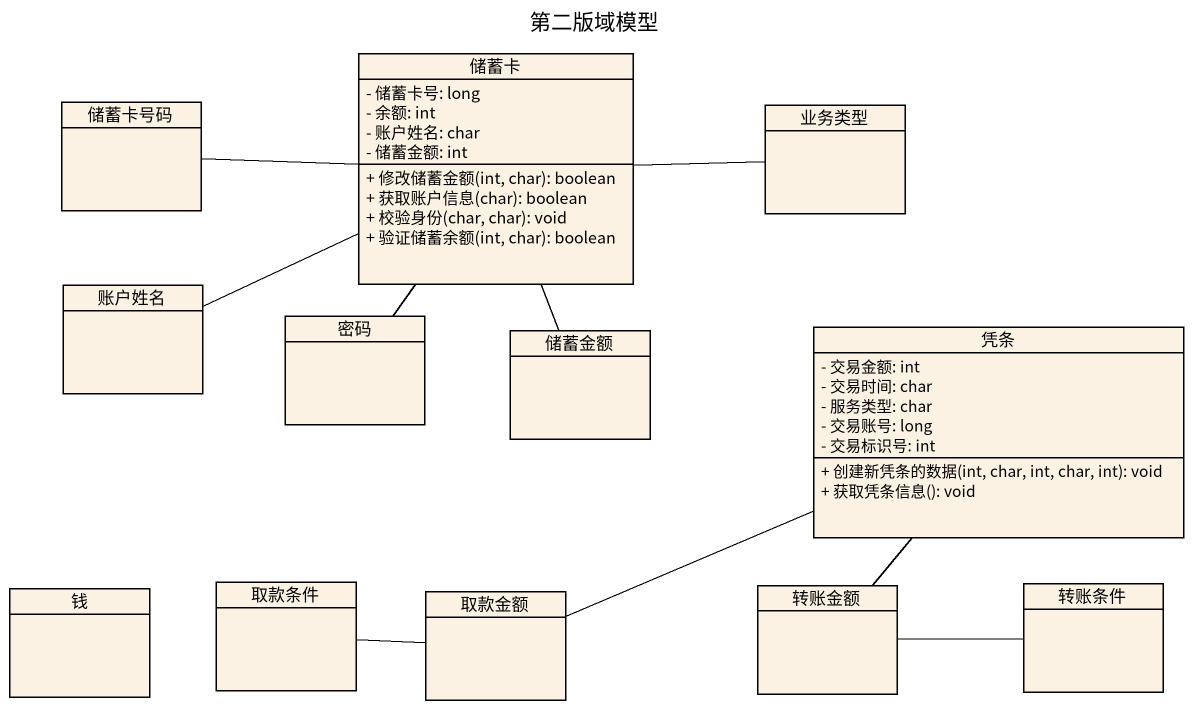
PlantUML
@startuml
title 第二版域模型
hide circle
hide empty members
skinparam classAttributeIconSize 0
class 储蓄卡 {
  - 储蓄卡号: long
  - 余额: int
  - 账户姓名: char
  - 储蓄金额: int
  + 修改储蓄金额(int, char): boolean
  + 获取账户信息(char): boolean
  + 校验身份(char, char): void
  + 验证储蓄余额(int, char): boolean
}
class 储蓄卡号码
class 业务类型
class 账户姓名
class 密码
class 储蓄金额
class 凭条 {
  - 交易金额: int
  - 交易时间: char
  - 服务类型: char
  - 交易账号: long
  - 交易标识号: int
  + 创建新凭条的数据(int, char, int, char, int): void
  + 获取凭条信息(): void
}
class 钱
class 取款条件
class 取款金额
class 转账金额
class 转账条件
储蓄卡 -left- 储蓄卡号码
储蓄卡 -right- 业务类型
储蓄卡 -left- 账户姓名
储蓄卡 -- 密码
储蓄卡 -- 储蓄金额
凭条 -left- 取款金额
凭条 -- 转账金额
取款金额 -left- 取款条件
转账金额 -right- 转账条件
@enduml
